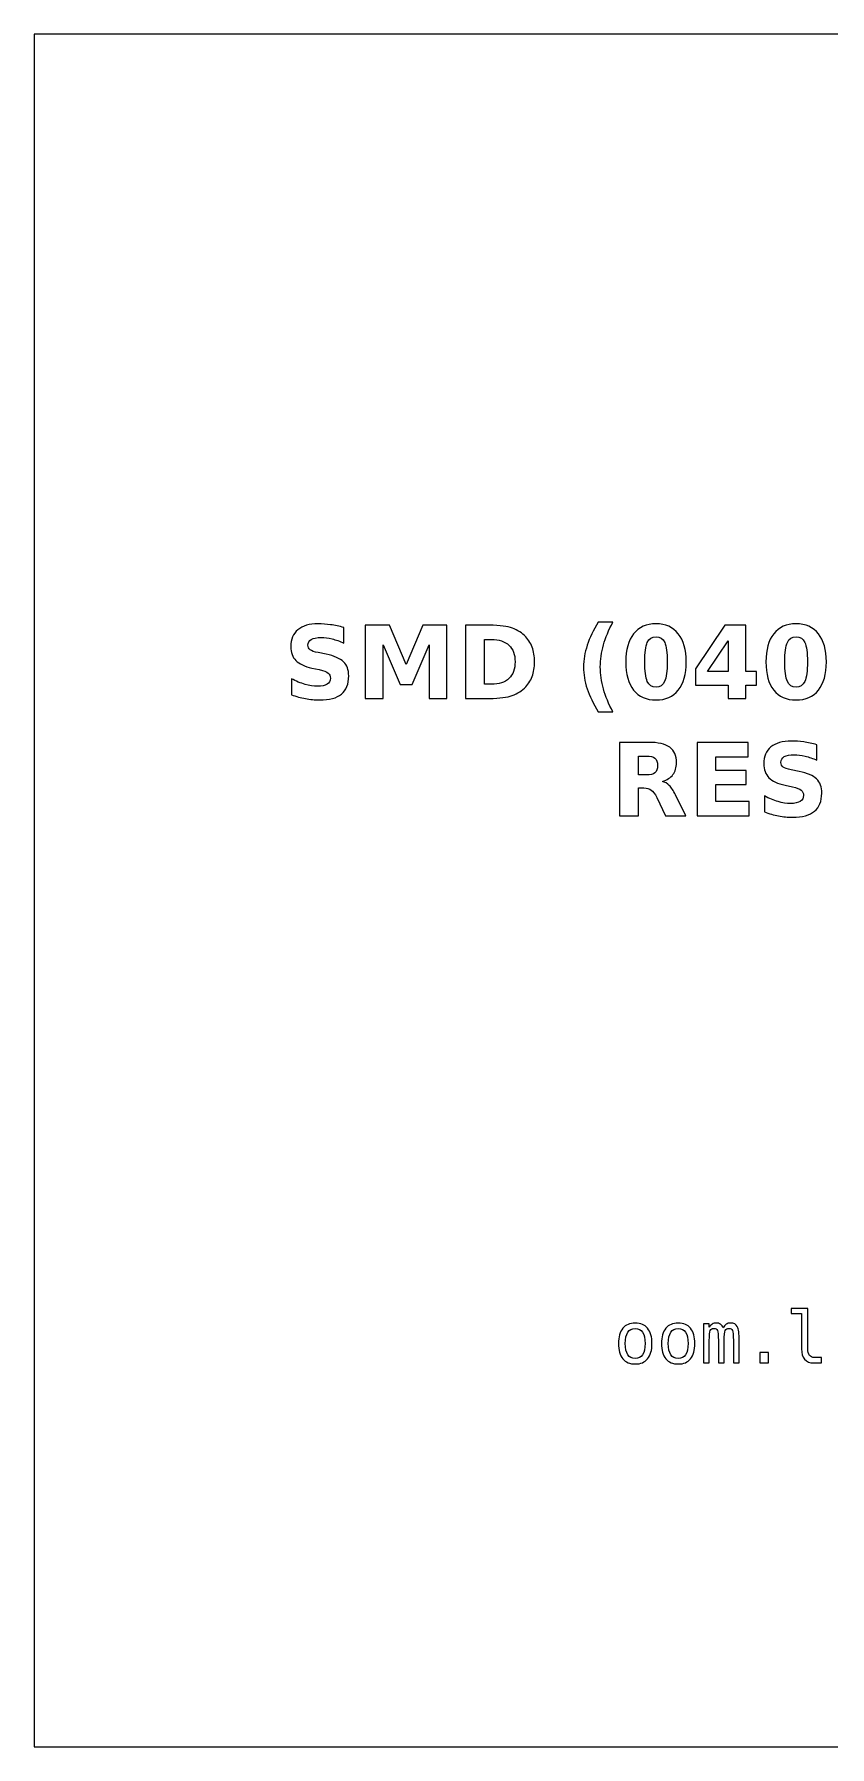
# Model space of a CAD drawing. Extents: x -117 to -93, y -160.5 to -136.5.
# Drawn here: x -117 to -105.85, y -160.5 to -136.5 of the extents above; entities that cross this region are included whole.
import ezdxf

# ---------------------------------------------------------------- set-up
doc = ezdxf.new("R2010")
doc.units = 0
doc.header["$MEASUREMENT"] = 0
doc.layers.add('LAYER_1', color=7, linetype='CONTINUOUS')

msp = doc.modelspace()

# ---------------------------------------------------------------- linework, layer by layer
at = {"layer": 'LAYER_1', "color": 7}
msp.add_lwpolyline([(-117, -160.5), (-93, -160.5), (-93, -136.5), (-117, -136.5), (-117, -160.5)], close=True, dxfattribs=at)
at = {"layer": 'LAYER_1'}
for points, knots in [([(-112.6613, -144.8139), (-112.6613, -144.8139), (-112.6613, -145.0314), (-112.6613, -145.0314), (-112.6613, -145.0314), (-112.7178, -145.0062), (-112.773, -144.9872), (-112.8266, -144.9743), (-112.8266, -144.9743), (-112.8805, -144.9613), (-112.9313, -144.955), (-112.979, -144.955), (-112.979, -144.955), (-113.0423, -144.955), (-113.0893, -144.9637), (-113.1197, -144.9811), (-113.1197, -144.9811), (-113.15, -144.9987), (-113.1651, -145.0258), (-113.1651, -145.0625), (-113.1651, -145.0625), (-113.1651, -145.09), (-113.155, -145.1116), (-113.1345, -145.1269), (-113.1345, -145.1269), (-113.114, -145.1422), (-113.0769, -145.1556), (-113.023, -145.1666), (-113.023, -145.1666), (-113.023, -145.1666), (-112.9101, -145.1892), (-112.9101, -145.1892), (-112.9101, -145.1892), (-112.7956, -145.2123), (-112.7145, -145.2471), (-112.6663, -145.2941), (-112.6663, -145.2941), (-112.618, -145.3409), (-112.5938, -145.4075), (-112.5938, -145.4938), (-112.5938, -145.4938), (-112.5938, -145.6074), (-112.6274, -145.6918), (-112.6947, -145.7471), (-112.6947, -145.7471), (-112.762, -145.8023), (-112.8647, -145.8301), (-113.003, -145.8301), (-113.003, -145.8301), (-113.0684, -145.8301), (-113.1338, -145.824), (-113.1994, -145.8115), (-113.1994, -145.8115), (-113.265, -145.799), (-113.3309, -145.7807), (-113.3965, -145.7565), (-113.3965, -145.7565), (-113.3965, -145.7565), (-113.3965, -145.5326), (-113.3965, -145.5326), (-113.3965, -145.5326), (-113.3309, -145.5674), (-113.2674, -145.5937), (-113.206, -145.6114), (-113.206, -145.6114), (-113.1446, -145.629), (-113.0856, -145.6379), (-113.0287, -145.6379), (-113.0287, -145.6379), (-112.9708, -145.6379), (-112.9264, -145.6283), (-112.8956, -145.609), (-112.8956, -145.609), (-112.8647, -145.5897), (-112.8495, -145.5622), (-112.8495, -145.5262), (-112.8495, -145.5262), (-112.8495, -145.4942), (-112.8598, -145.4693), (-112.8807, -145.4519), (-112.8807, -145.4519), (-112.9017, -145.4345), (-112.9433, -145.4188), (-113.0059, -145.4051), (-113.0059, -145.4051), (-113.0059, -145.4051), (-113.1086, -145.3823), (-113.1086, -145.3823), (-113.1086, -145.3823), (-113.2114, -145.3602), (-113.2867, -145.3252), (-113.3342, -145.2769), (-113.3342, -145.2769), (-113.3817, -145.2287), (-113.4054, -145.1636), (-113.4054, -145.082), (-113.4054, -145.082), (-113.4054, -144.9794), (-113.3723, -144.9006), (-113.3062, -144.8456), (-113.3062, -144.8456), (-113.2401, -144.7903), (-113.1451, -144.7628), (-113.0209, -144.7628), (-113.0209, -144.7628), (-112.9645, -144.7628), (-112.9064, -144.7671), (-112.8466, -144.7755), (-112.8466, -144.7755), (-112.7869, -144.784), (-112.7251, -144.7967), (-112.6613, -144.8139)], [0, 0, 0, 0, 0.0357143, 0.0357143, 0.0357143, 0.0357143, 0.0714286, 0.0714286, 0.0714286, 0.0714286, 0.1071429, 0.1071429, 0.1071429, 0.1071429, 0.1428571, 0.1428571, 0.1428571, 0.1428571, 0.1785714, 0.1785714, 0.1785714, 0.1785714, 0.2142857, 0.2142857, 0.2142857, 0.2142857, 0.25, 0.25, 0.25, 0.25, 0.2857143, 0.2857143, 0.2857143, 0.2857143, 0.3214286, 0.3214286, 0.3214286, 0.3214286, 0.3571429, 0.3571429, 0.3571429, 0.3571429, 0.3928571, 0.3928571, 0.3928571, 0.3928571, 0.4285714, 0.4285714, 0.4285714, 0.4285714, 0.4642857, 0.4642857, 0.4642857, 0.4642857, 0.5, 0.5, 0.5, 0.5, 0.5357143, 0.5357143, 0.5357143, 0.5357143, 0.5714286, 0.5714286, 0.5714286, 0.5714286, 0.6071429, 0.6071429, 0.6071429, 0.6071429, 0.6428571, 0.6428571, 0.6428571, 0.6428571, 0.6785714, 0.6785714, 0.6785714, 0.6785714, 0.7142857, 0.7142857, 0.7142857, 0.7142857, 0.75, 0.75, 0.75, 0.75, 0.7857143, 0.7857143, 0.7857143, 0.7857143, 0.8214286, 0.8214286, 0.8214286, 0.8214286, 0.8571429, 0.8571429, 0.8571429, 0.8571429, 0.8928571, 0.8928571, 0.8928571, 0.8928571, 0.9285714, 0.9285714, 0.9285714, 0.9285714, 0.9642857, 0.9642857, 0.9642857, 0.9642857, 1, 1, 1, 1]), ([(-112.361, -144.7814), (-112.361, -144.7814), (-112.0235, -144.7814), (-112.0235, -144.7814), (-112.0235, -144.7814), (-112.0235, -144.7814), (-111.789, -145.332), (-111.789, -145.332), (-111.789, -145.332), (-111.789, -145.332), (-111.5534, -144.7814), (-111.5534, -144.7814), (-111.5534, -144.7814), (-111.5534, -144.7814), (-111.2166, -144.7814), (-111.2166, -144.7814), (-111.2166, -144.7814), (-111.2166, -144.7814), (-111.2166, -145.8101), (-111.2166, -145.8101), (-111.2166, -145.8101), (-111.2166, -145.8101), (-111.4673, -145.8101), (-111.4673, -145.8101), (-111.4673, -145.8101), (-111.4673, -145.8101), (-111.4673, -145.0577), (-111.4673, -145.0577), (-111.4673, -145.0577), (-111.4673, -145.0577), (-111.7044, -145.6123), (-111.7044, -145.6123), (-111.7044, -145.6123), (-111.7044, -145.6123), (-111.8725, -145.6123), (-111.8725, -145.6123), (-111.8725, -145.6123), (-111.8725, -145.6123), (-112.1096, -145.0577), (-112.1096, -145.0577), (-112.1096, -145.0577), (-112.1096, -145.0577), (-112.1096, -145.8101), (-112.1096, -145.8101), (-112.1096, -145.8101), (-112.1096, -145.8101), (-112.361, -145.8101), (-112.361, -145.8101), (-112.361, -145.8101), (-112.361, -145.8101), (-112.361, -144.7814), (-112.361, -144.7814)], [0, 0, 0, 0, 0.0769231, 0.0769231, 0.0769231, 0.0769231, 0.1538462, 0.1538462, 0.1538462, 0.1538462, 0.2307692, 0.2307692, 0.2307692, 0.2307692, 0.3076923, 0.3076923, 0.3076923, 0.3076923, 0.3846154, 0.3846154, 0.3846154, 0.3846154, 0.4615385, 0.4615385, 0.4615385, 0.4615385, 0.5384615, 0.5384615, 0.5384615, 0.5384615, 0.6153846, 0.6153846, 0.6153846, 0.6153846, 0.6923077, 0.6923077, 0.6923077, 0.6923077, 0.7692308, 0.7692308, 0.7692308, 0.7692308, 0.8461538, 0.8461538, 0.8461538, 0.8461538, 0.9230769, 0.9230769, 0.9230769, 0.9230769, 1, 1, 1, 1]), ([(-110.9567, -144.7814), (-110.9567, -144.7814), (-110.6768, -144.7814), (-110.6768, -144.7814), (-110.6768, -144.7814), (-110.5207, -144.7814), (-110.4045, -144.7925), (-110.3281, -144.8148), (-110.3281, -144.8148), (-110.2516, -144.8371), (-110.186, -144.8748), (-110.1312, -144.9282), (-110.1312, -144.9282), (-110.083, -144.9745), (-110.0473, -145.0281), (-110.0237, -145.0888), (-110.0237, -145.0888), (-110.0005, -145.1492), (-109.9887, -145.2179), (-109.9887, -145.2948), (-109.9887, -145.2948), (-109.9887, -145.3724), (-110.0005, -145.4416), (-110.0237, -145.5025), (-110.0237, -145.5025), (-110.0473, -145.5634), (-110.083, -145.617), (-110.1312, -145.6633), (-110.1312, -145.6633), (-110.1865, -145.7167), (-110.2526, -145.7544), (-110.3297, -145.7767), (-110.3297, -145.7767), (-110.4069, -145.799), (-110.5226, -145.8101), (-110.6768, -145.8101), (-110.6768, -145.8101), (-110.6768, -145.8101), (-110.9567, -145.8101), (-110.9567, -145.8101), (-110.9567, -145.8101), (-110.9567, -145.8101), (-110.9567, -144.7814), (-110.9567, -144.7814)], [0, 0, 0, 0, 0.0909091, 0.0909091, 0.0909091, 0.0909091, 0.1818182, 0.1818182, 0.1818182, 0.1818182, 0.2727273, 0.2727273, 0.2727273, 0.2727273, 0.3636364, 0.3636364, 0.3636364, 0.3636364, 0.4545455, 0.4545455, 0.4545455, 0.4545455, 0.5454545, 0.5454545, 0.5454545, 0.5454545, 0.6363636, 0.6363636, 0.6363636, 0.6363636, 0.7272727, 0.7272727, 0.7272727, 0.7272727, 0.8181818, 0.8181818, 0.8181818, 0.8181818, 0.9090909, 0.9090909, 0.9090909, 0.9090909, 1, 1, 1, 1]), ([(-108.8918, -145.9961), (-108.8918, -145.9961), (-109.0964, -145.9961), (-109.0964, -145.9961), (-109.0964, -145.9961), (-109.1667, -145.8828), (-109.2187, -145.7748), (-109.2521, -145.6725), (-109.2521, -145.6725), (-109.2857, -145.5704), (-109.3024, -145.4691), (-109.3024, -145.3684), (-109.3024, -145.3684), (-109.3024, -145.2678), (-109.2855, -145.1659), (-109.2519, -145.0629), (-109.2519, -145.0629), (-109.218, -144.9597), (-109.1663, -144.852), (-109.0964, -144.7393), (-109.0964, -144.7393), (-109.0964, -144.7393), (-108.8918, -144.7393), (-108.8918, -144.7393), (-108.8918, -144.7393), (-108.9506, -144.8482), (-108.9946, -144.9547), (-109.024, -145.0587), (-109.024, -145.0587), (-109.0534, -145.1626), (-109.0682, -145.2654), (-109.0682, -145.367), (-109.0682, -145.367), (-109.0682, -145.4686), (-109.0536, -145.5714), (-109.0245, -145.6758), (-109.0245, -145.6758), (-108.9953, -145.78), (-108.9511, -145.8868), (-108.8918, -145.9961)], [0, 0, 0, 0, 0.1, 0.1, 0.1, 0.1, 0.2, 0.2, 0.2, 0.2, 0.3, 0.3, 0.3, 0.3, 0.4, 0.4, 0.4, 0.4, 0.5, 0.5, 0.5, 0.5, 0.6, 0.6, 0.6, 0.6, 0.7, 0.7, 0.7, 0.7, 0.8, 0.8, 0.8, 0.8, 0.9, 0.9, 0.9, 0.9, 1, 1, 1, 1]), ([(-107.8645, -145.2967), (-107.8645, -145.4672), (-107.9012, -145.5987), (-107.9748, -145.6913), (-107.9748, -145.6913), (-108.0482, -145.7838), (-108.1526, -145.8301), (-108.2876, -145.8301), (-108.2876, -145.8301), (-108.4231, -145.8301), (-108.5277, -145.7838), (-108.6011, -145.6913), (-108.6011, -145.6913), (-108.6747, -145.5987), (-108.7114, -145.4672), (-108.7114, -145.2967), (-108.7114, -145.2967), (-108.7114, -145.126), (-108.6747, -144.9942), (-108.6011, -144.9016), (-108.6011, -144.9016), (-108.5277, -144.8092), (-108.4231, -144.7628), (-108.2876, -144.7628), (-108.2876, -144.7628), (-108.1526, -144.7628), (-108.0482, -144.8092), (-107.9748, -144.9016), (-107.9748, -144.9016), (-107.9012, -144.9942), (-107.8645, -145.126), (-107.8645, -145.2967)], [0, 0, 0, 0, 0.125, 0.125, 0.125, 0.125, 0.25, 0.25, 0.25, 0.25, 0.375, 0.375, 0.375, 0.375, 0.5, 0.5, 0.5, 0.5, 0.625, 0.625, 0.625, 0.625, 0.75, 0.75, 0.75, 0.75, 0.875, 0.875, 0.875, 0.875, 1, 1, 1, 1]), ([(-108.1298, -145.2948), (-108.1298, -145.1662), (-108.1418, -145.0756), (-108.166, -145.0229), (-108.166, -145.0229), (-108.19, -144.9705), (-108.2307, -144.9442), (-108.2876, -144.9442), (-108.2876, -144.9442), (-108.3445, -144.9442), (-108.3852, -144.9705), (-108.4097, -145.0229), (-108.4097, -145.0229), (-108.4339, -145.0756), (-108.4461, -145.1662), (-108.4461, -145.2948), (-108.4461, -145.2948), (-108.4461, -145.4246), (-108.4339, -145.5164), (-108.4097, -145.5695), (-108.4097, -145.5695), (-108.3852, -145.6229), (-108.3445, -145.6495), (-108.2876, -145.6495), (-108.2876, -145.6495), (-108.2312, -145.6495), (-108.1907, -145.6229), (-108.1662, -145.5695), (-108.1662, -145.5695), (-108.142, -145.5164), (-108.1298, -145.4246), (-108.1298, -145.2948)], [0, 0, 0, 0, 0.125, 0.125, 0.125, 0.125, 0.25, 0.25, 0.25, 0.25, 0.375, 0.375, 0.375, 0.375, 0.5, 0.5, 0.5, 0.5, 0.625, 0.625, 0.625, 0.625, 0.75, 0.75, 0.75, 0.75, 0.875, 0.875, 0.875, 0.875, 1, 1, 1, 1]), ([(-107.3215, -144.7814), (-107.3215, -144.7814), (-107.0265, -144.7814), (-107.0265, -144.7814), (-107.0265, -144.7814), (-107.0265, -144.7814), (-107.0265, -145.4305), (-107.0265, -145.4305), (-107.0265, -145.4305), (-107.0265, -145.4305), (-106.8798, -145.4305), (-106.8798, -145.4305), (-106.8798, -145.4305), (-106.8798, -145.4305), (-106.8798, -145.6227), (-106.8798, -145.6227), (-106.8798, -145.6227), (-106.8798, -145.6227), (-107.0265, -145.6227), (-107.0265, -145.6227), (-107.0265, -145.6227), (-107.0265, -145.6227), (-107.0265, -145.8101), (-107.0265, -145.8101), (-107.0265, -145.8101), (-107.0265, -145.8101), (-107.2772, -145.8101), (-107.2772, -145.8101), (-107.2772, -145.8101), (-107.2772, -145.8101), (-107.2772, -145.6227), (-107.2772, -145.6227), (-107.2772, -145.6227), (-107.2772, -145.6227), (-107.7335, -145.6227), (-107.7335, -145.6227), (-107.7335, -145.6227), (-107.7335, -145.6227), (-107.7335, -145.3952), (-107.7335, -145.3952), (-107.7335, -145.3952), (-107.7335, -145.3952), (-107.3215, -144.7814), (-107.3215, -144.7814)], [0, 0, 0, 0, 0.0909091, 0.0909091, 0.0909091, 0.0909091, 0.1818182, 0.1818182, 0.1818182, 0.1818182, 0.2727273, 0.2727273, 0.2727273, 0.2727273, 0.3636364, 0.3636364, 0.3636364, 0.3636364, 0.4545455, 0.4545455, 0.4545455, 0.4545455, 0.5454545, 0.5454545, 0.5454545, 0.5454545, 0.6363636, 0.6363636, 0.6363636, 0.6363636, 0.7272727, 0.7272727, 0.7272727, 0.7272727, 0.8181818, 0.8181818, 0.8181818, 0.8181818, 0.9090909, 0.9090909, 0.9090909, 0.9090909, 1, 1, 1, 1]), ([(-105.9007, -145.2967), (-105.9007, -145.4672), (-105.9374, -145.5987), (-106.011, -145.6913), (-106.011, -145.6913), (-106.0844, -145.7838), (-106.1888, -145.8301), (-106.3238, -145.8301), (-106.3238, -145.8301), (-106.4593, -145.8301), (-106.5639, -145.7838), (-106.6373, -145.6913), (-106.6373, -145.6913), (-106.7109, -145.5987), (-106.7476, -145.4672), (-106.7476, -145.2967), (-106.7476, -145.2967), (-106.7476, -145.126), (-106.7109, -144.9942), (-106.6373, -144.9016), (-106.6373, -144.9016), (-106.5639, -144.8092), (-106.4593, -144.7628), (-106.3238, -144.7628), (-106.3238, -144.7628), (-106.1888, -144.7628), (-106.0844, -144.8092), (-106.011, -144.9016), (-106.011, -144.9016), (-105.9374, -144.9942), (-105.9007, -145.126), (-105.9007, -145.2967)], [0, 0, 0, 0, 0.125, 0.125, 0.125, 0.125, 0.25, 0.25, 0.25, 0.25, 0.375, 0.375, 0.375, 0.375, 0.5, 0.5, 0.5, 0.5, 0.625, 0.625, 0.625, 0.625, 0.75, 0.75, 0.75, 0.75, 0.875, 0.875, 0.875, 0.875, 1, 1, 1, 1]), ([(-106.166, -145.2948), (-106.166, -145.1662), (-106.178, -145.0756), (-106.2022, -145.0229), (-106.2022, -145.0229), (-106.2262, -144.9705), (-106.2669, -144.9442), (-106.3238, -144.9442), (-106.3238, -144.9442), (-106.3807, -144.9442), (-106.4214, -144.9705), (-106.4459, -145.0229), (-106.4459, -145.0229), (-106.4701, -145.0756), (-106.4823, -145.1662), (-106.4823, -145.2948), (-106.4823, -145.2948), (-106.4823, -145.4246), (-106.4701, -145.5164), (-106.4459, -145.5695), (-106.4459, -145.5695), (-106.4214, -145.6229), (-106.3807, -145.6495), (-106.3238, -145.6495), (-106.3238, -145.6495), (-106.2674, -145.6495), (-106.2269, -145.6229), (-106.2024, -145.5695), (-106.2024, -145.5695), (-106.1782, -145.5164), (-106.166, -145.4246), (-106.166, -145.2948)], [0, 0, 0, 0, 0.125, 0.125, 0.125, 0.125, 0.25, 0.25, 0.25, 0.25, 0.375, 0.375, 0.375, 0.375, 0.5, 0.5, 0.5, 0.5, 0.625, 0.625, 0.625, 0.625, 0.75, 0.75, 0.75, 0.75, 0.875, 0.875, 0.875, 0.875, 1, 1, 1, 1]), ([(-110.6914, -144.982), (-110.6914, -144.982), (-110.6914, -145.6095), (-110.6914, -145.6095), (-110.6914, -145.6095), (-110.6914, -145.6095), (-110.5964, -145.6095), (-110.5964, -145.6095), (-110.5964, -145.6095), (-110.488, -145.6095), (-110.4052, -145.5827), (-110.3481, -145.5288), (-110.3481, -145.5288), (-110.2909, -145.4752), (-110.2622, -145.3971), (-110.2622, -145.2948), (-110.2622, -145.2948), (-110.2622, -145.1927), (-110.2907, -145.1151), (-110.3476, -145.062), (-110.3476, -145.062), (-110.4045, -145.0086), (-110.4875, -144.982), (-110.5964, -144.982), (-110.5964, -144.982), (-110.5964, -144.982), (-110.6914, -144.982), (-110.6914, -144.982)], [0, 0, 0, 0, 0.1428571, 0.1428571, 0.1428571, 0.1428571, 0.2857143, 0.2857143, 0.2857143, 0.2857143, 0.4285714, 0.4285714, 0.4285714, 0.4285714, 0.5714286, 0.5714286, 0.5714286, 0.5714286, 0.7142857, 0.7142857, 0.7142857, 0.7142857, 0.8571429, 0.8571429, 0.8571429, 0.8571429, 1, 1, 1, 1]), ([(-107.2772, -144.9999), (-107.2772, -144.9999), (-107.5682, -145.4305), (-107.5682, -145.4305), (-107.5682, -145.4305), (-107.5682, -145.4305), (-107.2772, -145.4305), (-107.2772, -145.4305), (-107.2772, -145.4305), (-107.2772, -145.4305), (-107.2772, -144.9999), (-107.2772, -144.9999)], [0, 0, 0, 0, 0.3333333, 0.3333333, 0.3333333, 0.3333333, 0.6666667, 0.6666667, 0.6666667, 0.6666667, 1, 1, 1, 1]), ([(-108.5334, -147.0634), (-108.5334, -147.0634), (-108.5334, -147.4526), (-108.5334, -147.4526), (-108.5334, -147.4526), (-108.5334, -147.4526), (-108.7987, -147.4526), (-108.7987, -147.4526), (-108.7987, -147.4526), (-108.7987, -147.4526), (-108.7987, -146.4239), (-108.7987, -146.4239), (-108.7987, -146.4239), (-108.7987, -146.4239), (-108.3935, -146.4239), (-108.3935, -146.4239), (-108.3935, -146.4239), (-108.258, -146.4239), (-108.1585, -146.4467), (-108.0955, -146.4921), (-108.0955, -146.4921), (-108.0323, -146.5375), (-108.0007, -146.6095), (-108.0007, -146.7078), (-108.0007, -146.7078), (-108.0007, -146.7757), (-108.0172, -146.8317), (-108.0499, -146.8752), (-108.0499, -146.8752), (-108.0828, -146.919), (-108.1324, -146.9512), (-108.1985, -146.9717), (-108.1985, -146.9717), (-108.1623, -146.9801), (-108.1296, -146.9987), (-108.1009, -147.0279), (-108.1009, -147.0279), (-108.0722, -147.057), (-108.0433, -147.1012), (-108.0139, -147.1605), (-108.0139, -147.1605), (-108.0139, -147.1605), (-107.8697, -147.4526), (-107.8697, -147.4526), (-107.8697, -147.4526), (-107.8697, -147.4526), (-108.1524, -147.4526), (-108.1524, -147.4526), (-108.1524, -147.4526), (-108.1524, -147.4526), (-108.2778, -147.197), (-108.2778, -147.197), (-108.2778, -147.197), (-108.3029, -147.1457), (-108.3286, -147.1104), (-108.3547, -147.0916), (-108.3547, -147.0916), (-108.3806, -147.0728), (-108.4151, -147.0634), (-108.4584, -147.0634), (-108.4584, -147.0634), (-108.4584, -147.0634), (-108.5334, -147.0634), (-108.5334, -147.0634)], [0, 0, 0, 0, 0.0625, 0.0625, 0.0625, 0.0625, 0.125, 0.125, 0.125, 0.125, 0.1875, 0.1875, 0.1875, 0.1875, 0.25, 0.25, 0.25, 0.25, 0.3125, 0.3125, 0.3125, 0.3125, 0.375, 0.375, 0.375, 0.375, 0.4375, 0.4375, 0.4375, 0.4375, 0.5, 0.5, 0.5, 0.5, 0.5625, 0.5625, 0.5625, 0.5625, 0.625, 0.625, 0.625, 0.625, 0.6875, 0.6875, 0.6875, 0.6875, 0.75, 0.75, 0.75, 0.75, 0.8125, 0.8125, 0.8125, 0.8125, 0.875, 0.875, 0.875, 0.875, 0.9375, 0.9375, 0.9375, 0.9375, 1, 1, 1, 1]), ([(-108.4217, -146.8802), (-108.3662, -146.8802), (-108.3262, -146.8698), (-108.3022, -146.8491), (-108.3022, -146.8491), (-108.278, -146.8284), (-108.266, -146.7943), (-108.266, -146.747), (-108.266, -146.747), (-108.266, -146.7002), (-108.278, -146.6666), (-108.3022, -146.6464), (-108.3022, -146.6464), (-108.3262, -146.6262), (-108.3662, -146.6161), (-108.4217, -146.6161), (-108.4217, -146.6161), (-108.4217, -146.6161), (-108.5334, -146.6161), (-108.5334, -146.6161), (-108.5334, -146.6161), (-108.5334, -146.6161), (-108.5334, -146.8802), (-108.5334, -146.8802), (-108.5334, -146.8802), (-108.5334, -146.8802), (-108.4217, -146.8802), (-108.4217, -146.8802)], [0, 0, 0, 0, 0.1428571, 0.1428571, 0.1428571, 0.1428571, 0.2857143, 0.2857143, 0.2857143, 0.2857143, 0.4285714, 0.4285714, 0.4285714, 0.4285714, 0.5714286, 0.5714286, 0.5714286, 0.5714286, 0.7142857, 0.7142857, 0.7142857, 0.7142857, 0.8571429, 0.8571429, 0.8571429, 0.8571429, 1, 1, 1, 1]), ([(-107.7122, -146.4239), (-107.7122, -146.4239), (-106.9963, -146.4239), (-106.9963, -146.4239), (-106.9963, -146.4239), (-106.9963, -146.4239), (-106.9963, -146.6245), (-106.9963, -146.6245), (-106.9963, -146.6245), (-106.9963, -146.6245), (-107.4469, -146.6245), (-107.4469, -146.6245), (-107.4469, -146.6245), (-107.4469, -146.6245), (-107.4469, -146.816), (-107.4469, -146.816), (-107.4469, -146.816), (-107.4469, -146.816), (-107.0234, -146.816), (-107.0234, -146.816), (-107.0234, -146.816), (-107.0234, -146.816), (-107.0234, -147.0166), (-107.0234, -147.0166), (-107.0234, -147.0166), (-107.0234, -147.0166), (-107.4469, -147.0166), (-107.4469, -147.0166), (-107.4469, -147.0166), (-107.4469, -147.0166), (-107.4469, -147.252), (-107.4469, -147.252), (-107.4469, -147.252), (-107.4469, -147.252), (-106.9813, -147.252), (-106.9813, -147.252), (-106.9813, -147.252), (-106.9813, -147.252), (-106.9813, -147.4526), (-106.9813, -147.4526), (-106.9813, -147.4526), (-106.9813, -147.4526), (-107.7122, -147.4526), (-107.7122, -147.4526), (-107.7122, -147.4526), (-107.7122, -147.4526), (-107.7122, -146.4239), (-107.7122, -146.4239)], [0, 0, 0, 0, 0.0833333, 0.0833333, 0.0833333, 0.0833333, 0.1666667, 0.1666667, 0.1666667, 0.1666667, 0.25, 0.25, 0.25, 0.25, 0.3333333, 0.3333333, 0.3333333, 0.3333333, 0.4166667, 0.4166667, 0.4166667, 0.4166667, 0.5, 0.5, 0.5, 0.5, 0.5833333, 0.5833333, 0.5833333, 0.5833333, 0.6666667, 0.6666667, 0.6666667, 0.6666667, 0.75, 0.75, 0.75, 0.75, 0.8333333, 0.8333333, 0.8333333, 0.8333333, 0.9166667, 0.9166667, 0.9166667, 0.9166667, 1, 1, 1, 1]), ([(-106.0323, -146.4564), (-106.0323, -146.4564), (-106.0323, -146.6739), (-106.0323, -146.6739), (-106.0323, -146.6739), (-106.0888, -146.6487), (-106.144, -146.6297), (-106.1976, -146.6168), (-106.1976, -146.6168), (-106.2515, -146.6038), (-106.3023, -146.5975), (-106.35, -146.5975), (-106.35, -146.5975), (-106.4133, -146.5975), (-106.4603, -146.6062), (-106.4907, -146.6236), (-106.4907, -146.6236), (-106.521, -146.6412), (-106.5361, -146.6683), (-106.5361, -146.705), (-106.5361, -146.705), (-106.5361, -146.7325), (-106.526, -146.7541), (-106.5055, -146.7694), (-106.5055, -146.7694), (-106.485, -146.7847), (-106.4479, -146.7981), (-106.394, -146.8091), (-106.394, -146.8091), (-106.394, -146.8091), (-106.2811, -146.8317), (-106.2811, -146.8317), (-106.2811, -146.8317), (-106.1666, -146.8548), (-106.0855, -146.8896), (-106.0373, -146.9366), (-106.0373, -146.9366), (-105.989, -146.9834), (-105.9648, -147.05), (-105.9648, -147.1363), (-105.9648, -147.1363), (-105.9648, -147.2499), (-105.9984, -147.3343), (-106.0657, -147.3896), (-106.0657, -147.3896), (-106.133, -147.4448), (-106.2357, -147.4726), (-106.374, -147.4726), (-106.374, -147.4726), (-106.4394, -147.4726), (-106.5048, -147.4665), (-106.5704, -147.454), (-106.5704, -147.454), (-106.636, -147.4415), (-106.7019, -147.4232), (-106.7675, -147.399), (-106.7675, -147.399), (-106.7675, -147.399), (-106.7675, -147.1751), (-106.7675, -147.1751), (-106.7675, -147.1751), (-106.7019, -147.2099), (-106.6384, -147.2362), (-106.577, -147.2539), (-106.577, -147.2539), (-106.5156, -147.2715), (-106.4566, -147.2804), (-106.3997, -147.2804), (-106.3997, -147.2804), (-106.3418, -147.2804), (-106.2974, -147.2708), (-106.2666, -147.2515), (-106.2666, -147.2515), (-106.2357, -147.2322), (-106.2205, -147.2047), (-106.2205, -147.1687), (-106.2205, -147.1687), (-106.2205, -147.1367), (-106.2308, -147.1118), (-106.2517, -147.0944), (-106.2517, -147.0944), (-106.2727, -147.077), (-106.3143, -147.0613), (-106.3769, -147.0476), (-106.3769, -147.0476), (-106.3769, -147.0476), (-106.4796, -147.0248), (-106.4796, -147.0248), (-106.4796, -147.0248), (-106.5824, -147.0027), (-106.6577, -146.9677), (-106.7052, -146.9194), (-106.7052, -146.9194), (-106.7527, -146.8712), (-106.7764, -146.8061), (-106.7764, -146.7245), (-106.7764, -146.7245), (-106.7764, -146.6219), (-106.7433, -146.5431), (-106.6772, -146.4881), (-106.6772, -146.4881), (-106.6111, -146.4328), (-106.5161, -146.4053), (-106.3919, -146.4053), (-106.3919, -146.4053), (-106.3355, -146.4053), (-106.2774, -146.4096), (-106.2176, -146.418), (-106.2176, -146.418), (-106.1579, -146.4265), (-106.0961, -146.4392), (-106.0323, -146.4564)], [0, 0, 0, 0, 0.0357143, 0.0357143, 0.0357143, 0.0357143, 0.0714286, 0.0714286, 0.0714286, 0.0714286, 0.1071429, 0.1071429, 0.1071429, 0.1071429, 0.1428571, 0.1428571, 0.1428571, 0.1428571, 0.1785714, 0.1785714, 0.1785714, 0.1785714, 0.2142857, 0.2142857, 0.2142857, 0.2142857, 0.25, 0.25, 0.25, 0.25, 0.2857143, 0.2857143, 0.2857143, 0.2857143, 0.3214286, 0.3214286, 0.3214286, 0.3214286, 0.3571429, 0.3571429, 0.3571429, 0.3571429, 0.3928571, 0.3928571, 0.3928571, 0.3928571, 0.4285714, 0.4285714, 0.4285714, 0.4285714, 0.4642857, 0.4642857, 0.4642857, 0.4642857, 0.5, 0.5, 0.5, 0.5, 0.5357143, 0.5357143, 0.5357143, 0.5357143, 0.5714286, 0.5714286, 0.5714286, 0.5714286, 0.6071429, 0.6071429, 0.6071429, 0.6071429, 0.6428571, 0.6428571, 0.6428571, 0.6428571, 0.6785714, 0.6785714, 0.6785714, 0.6785714, 0.7142857, 0.7142857, 0.7142857, 0.7142857, 0.75, 0.75, 0.75, 0.75, 0.7857143, 0.7857143, 0.7857143, 0.7857143, 0.8214286, 0.8214286, 0.8214286, 0.8214286, 0.8571429, 0.8571429, 0.8571429, 0.8571429, 0.8928571, 0.8928571, 0.8928571, 0.8928571, 0.9285714, 0.9285714, 0.9285714, 0.9285714, 0.9642857, 0.9642857, 0.9642857, 0.9642857, 1, 1, 1, 1]), ([(-106.1593, -154.9235), (-106.1593, -154.9639), (-106.1519, -154.9942), (-106.1371, -155.0147), (-106.1371, -155.0147), (-106.1223, -155.0352), (-106.1004, -155.0455), (-106.0714, -155.0455), (-106.0714, -155.0455), (-106.0714, -155.0455), (-105.9664, -155.0455), (-105.9664, -155.0455), (-105.9664, -155.0455), (-105.9664, -155.0455), (-105.9664, -155.1217), (-105.9664, -155.1217), (-105.9664, -155.1217), (-105.9664, -155.1217), (-106.0801, -155.1217), (-106.0801, -155.1217), (-106.0801, -155.1217), (-106.1339, -155.1217), (-106.1754, -155.1044), (-106.2049, -155.0699), (-106.2049, -155.0699), (-106.2344, -155.0354), (-106.2491, -154.9865), (-106.2491, -154.9235), (-106.2491, -154.9235), (-106.2491, -154.9235), (-106.2491, -154.4268), (-106.2491, -154.4268), (-106.2491, -154.4268), (-106.2491, -154.4268), (-106.3931, -154.4268), (-106.3931, -154.4268), (-106.3931, -154.4268), (-106.3931, -154.4268), (-106.3931, -154.3565), (-106.3931, -154.3565), (-106.3931, -154.3565), (-106.3931, -154.3565), (-106.1593, -154.3565), (-106.1593, -154.3565), (-106.1593, -154.3565), (-106.1593, -154.3565), (-106.1593, -154.9235), (-106.1593, -154.9235)], [0, 0, 0, 0, 0.0833333, 0.0833333, 0.0833333, 0.0833333, 0.1666667, 0.1666667, 0.1666667, 0.1666667, 0.25, 0.25, 0.25, 0.25, 0.3333333, 0.3333333, 0.3333333, 0.3333333, 0.4166667, 0.4166667, 0.4166667, 0.4166667, 0.5, 0.5, 0.5, 0.5, 0.5833333, 0.5833333, 0.5833333, 0.5833333, 0.6666667, 0.6666667, 0.6666667, 0.6666667, 0.75, 0.75, 0.75, 0.75, 0.8333333, 0.8333333, 0.8333333, 0.8333333, 0.9166667, 0.9166667, 0.9166667, 0.9166667, 1, 1, 1, 1]), ([(-108.5788, -154.5616), (-108.503, -154.5616), (-108.445, -154.5861), (-108.4048, -154.6353), (-108.4048, -154.6353), (-108.3646, -154.6845), (-108.3445, -154.7557), (-108.3445, -154.8487), (-108.3445, -154.8487), (-108.3445, -154.9422), (-108.3645, -155.0134), (-108.4045, -155.0624), (-108.4045, -155.0624), (-108.4447, -155.1114), (-108.5027, -155.1359), (-108.5788, -155.1359), (-108.5788, -155.1359), (-108.6548, -155.1359), (-108.7127, -155.1114), (-108.7529, -155.0624), (-108.7529, -155.0624), (-108.7929, -155.0134), (-108.8129, -154.9422), (-108.8129, -154.8487), (-108.8129, -154.8487), (-108.8129, -154.7557), (-108.7929, -154.6845), (-108.7529, -154.6353), (-108.7529, -154.6353), (-108.7127, -154.5861), (-108.6548, -154.5616), (-108.5788, -154.5616)], [0, 0, 0, 0, 0.125, 0.125, 0.125, 0.125, 0.25, 0.25, 0.25, 0.25, 0.375, 0.375, 0.375, 0.375, 0.5, 0.5, 0.5, 0.5, 0.625, 0.625, 0.625, 0.625, 0.75, 0.75, 0.75, 0.75, 0.875, 0.875, 0.875, 0.875, 1, 1, 1, 1]), ([(-108.5788, -154.6378), (-108.6245, -154.6378), (-108.659, -154.6555), (-108.6825, -154.691), (-108.6825, -154.691), (-108.706, -154.7265), (-108.7177, -154.7792), (-108.7177, -154.8487), (-108.7177, -154.8487), (-108.7177, -154.918), (-108.706, -154.9705), (-108.6825, -155.0062), (-108.6825, -155.0062), (-108.659, -155.0419), (-108.6245, -155.0597), (-108.5788, -155.0597), (-108.5788, -155.0597), (-108.533, -155.0597), (-108.4983, -155.0419), (-108.4748, -155.0062), (-108.4748, -155.0062), (-108.4513, -154.9705), (-108.4397, -154.918), (-108.4397, -154.8487), (-108.4397, -154.8487), (-108.4397, -154.7792), (-108.4513, -154.7265), (-108.4748, -154.691), (-108.4748, -154.691), (-108.4983, -154.6555), (-108.533, -154.6378), (-108.5788, -154.6378)], [0, 0, 0, 0, 0.125, 0.125, 0.125, 0.125, 0.25, 0.25, 0.25, 0.25, 0.375, 0.375, 0.375, 0.375, 0.5, 0.5, 0.5, 0.5, 0.625, 0.625, 0.625, 0.625, 0.75, 0.75, 0.75, 0.75, 0.875, 0.875, 0.875, 0.875, 1, 1, 1, 1]), ([(-107.9767, -154.5616), (-107.9009, -154.5616), (-107.8429, -154.5861), (-107.8027, -154.6353), (-107.8027, -154.6353), (-107.7625, -154.6845), (-107.7424, -154.7557), (-107.7424, -154.8487), (-107.7424, -154.8487), (-107.7424, -154.9422), (-107.7624, -155.0134), (-107.8024, -155.0624), (-107.8024, -155.0624), (-107.8426, -155.1114), (-107.9006, -155.1359), (-107.9767, -155.1359), (-107.9767, -155.1359), (-108.0527, -155.1359), (-108.1106, -155.1114), (-108.1508, -155.0624), (-108.1508, -155.0624), (-108.1908, -155.0134), (-108.2108, -154.9422), (-108.2108, -154.8487), (-108.2108, -154.8487), (-108.2108, -154.7557), (-108.1908, -154.6845), (-108.1508, -154.6353), (-108.1508, -154.6353), (-108.1106, -154.5861), (-108.0527, -154.5616), (-107.9767, -154.5616)], [0, 0, 0, 0, 0.125, 0.125, 0.125, 0.125, 0.25, 0.25, 0.25, 0.25, 0.375, 0.375, 0.375, 0.375, 0.5, 0.5, 0.5, 0.5, 0.625, 0.625, 0.625, 0.625, 0.75, 0.75, 0.75, 0.75, 0.875, 0.875, 0.875, 0.875, 1, 1, 1, 1]), ([(-107.9767, -154.6378), (-108.0224, -154.6378), (-108.0569, -154.6555), (-108.0804, -154.691), (-108.0804, -154.691), (-108.1039, -154.7265), (-108.1156, -154.7792), (-108.1156, -154.8487), (-108.1156, -154.8487), (-108.1156, -154.918), (-108.1039, -154.9705), (-108.0804, -155.0062), (-108.0804, -155.0062), (-108.0569, -155.0419), (-108.0224, -155.0597), (-107.9767, -155.0597), (-107.9767, -155.0597), (-107.9309, -155.0597), (-107.8962, -155.0419), (-107.8727, -155.0062), (-107.8727, -155.0062), (-107.8492, -154.9705), (-107.8376, -154.918), (-107.8376, -154.8487), (-107.8376, -154.8487), (-107.8376, -154.7792), (-107.8492, -154.7265), (-107.8727, -154.691), (-107.8727, -154.691), (-107.8962, -154.6555), (-107.9309, -154.6378), (-107.9767, -154.6378)], [0, 0, 0, 0, 0.125, 0.125, 0.125, 0.125, 0.25, 0.25, 0.25, 0.25, 0.375, 0.375, 0.375, 0.375, 0.5, 0.5, 0.5, 0.5, 0.625, 0.625, 0.625, 0.625, 0.75, 0.75, 0.75, 0.75, 0.875, 0.875, 0.875, 0.875, 1, 1, 1, 1]), ([(-107.3455, -154.6305), (-107.3345, -154.607), (-107.3203, -154.5896), (-107.3031, -154.5785), (-107.3031, -154.5785), (-107.2861, -154.5673), (-107.2655, -154.5616), (-107.2415, -154.5616), (-107.2415, -154.5616), (-107.1975, -154.5616), (-107.1664, -154.5786), (-107.1484, -154.6126), (-107.1484, -154.6126), (-107.1303, -154.6467), (-107.1213, -154.7107), (-107.1213, -154.8048), (-107.1213, -154.8048), (-107.1213, -154.8048), (-107.1213, -155.1217), (-107.1213, -155.1217), (-107.1213, -155.1217), (-107.1213, -155.1217), (-107.2033, -155.1217), (-107.2033, -155.1217), (-107.2033, -155.1217), (-107.2033, -155.1217), (-107.2033, -154.8087), (-107.2033, -154.8087), (-107.2033, -154.8087), (-107.2033, -154.7315), (-107.2076, -154.6837), (-107.2163, -154.6648), (-107.2163, -154.6648), (-107.2248, -154.6462), (-107.2406, -154.6368), (-107.2635, -154.6368), (-107.2635, -154.6368), (-107.2895, -154.6368), (-107.3073, -154.6468), (-107.317, -154.6668), (-107.317, -154.6668), (-107.3265, -154.6868), (-107.3313, -154.7342), (-107.3313, -154.8087), (-107.3313, -154.8087), (-107.3313, -154.8087), (-107.3313, -155.1217), (-107.3313, -155.1217), (-107.3313, -155.1217), (-107.3313, -155.1217), (-107.4133, -155.1217), (-107.4133, -155.1217), (-107.4133, -155.1217), (-107.4133, -155.1217), (-107.4133, -154.8087), (-107.4133, -154.8087), (-107.4133, -154.8087), (-107.4133, -154.7305), (-107.418, -154.6823), (-107.4273, -154.6642), (-107.4273, -154.6642), (-107.4365, -154.646), (-107.4531, -154.6368), (-107.4773, -154.6368), (-107.4773, -154.6368), (-107.5011, -154.6368), (-107.5177, -154.6468), (-107.5268, -154.6668), (-107.5268, -154.6668), (-107.5362, -154.6868), (-107.5408, -154.7342), (-107.5408, -154.8087), (-107.5408, -154.8087), (-107.5408, -154.8087), (-107.5408, -155.1217), (-107.5408, -155.1217), (-107.5408, -155.1217), (-107.5408, -155.1217), (-107.6223, -155.1217), (-107.6223, -155.1217), (-107.6223, -155.1217), (-107.6223, -155.1217), (-107.6223, -154.5748), (-107.6223, -154.5748), (-107.6223, -154.5748), (-107.6223, -154.5748), (-107.5408, -154.5748), (-107.5408, -154.5748), (-107.5408, -154.5748), (-107.5408, -154.5748), (-107.5408, -154.6216), (-107.5408, -154.6216), (-107.5408, -154.6216), (-107.5302, -154.6021), (-107.5167, -154.5873), (-107.5005, -154.577), (-107.5005, -154.577), (-107.4845, -154.5668), (-107.4661, -154.5616), (-107.4456, -154.5616), (-107.4456, -154.5616), (-107.4208, -154.5616), (-107.4003, -154.5673), (-107.3838, -154.5786), (-107.3838, -154.5786), (-107.3673, -154.5901), (-107.3546, -154.6073), (-107.3455, -154.6305)], [0, 0, 0, 0, 0.037037, 0.037037, 0.037037, 0.037037, 0.0740741, 0.0740741, 0.0740741, 0.0740741, 0.1111111, 0.1111111, 0.1111111, 0.1111111, 0.1481481, 0.1481481, 0.1481481, 0.1481481, 0.1851852, 0.1851852, 0.1851852, 0.1851852, 0.2222222, 0.2222222, 0.2222222, 0.2222222, 0.2592593, 0.2592593, 0.2592593, 0.2592593, 0.2962963, 0.2962963, 0.2962963, 0.2962963, 0.3333333, 0.3333333, 0.3333333, 0.3333333, 0.3703704, 0.3703704, 0.3703704, 0.3703704, 0.4074074, 0.4074074, 0.4074074, 0.4074074, 0.4444444, 0.4444444, 0.4444444, 0.4444444, 0.4814815, 0.4814815, 0.4814815, 0.4814815, 0.5185185, 0.5185185, 0.5185185, 0.5185185, 0.5555556, 0.5555556, 0.5555556, 0.5555556, 0.5925926, 0.5925926, 0.5925926, 0.5925926, 0.6296296, 0.6296296, 0.6296296, 0.6296296, 0.6666667, 0.6666667, 0.6666667, 0.6666667, 0.7037037, 0.7037037, 0.7037037, 0.7037037, 0.7407407, 0.7407407, 0.7407407, 0.7407407, 0.7777778, 0.7777778, 0.7777778, 0.7777778, 0.8148148, 0.8148148, 0.8148148, 0.8148148, 0.8518519, 0.8518519, 0.8518519, 0.8518519, 0.8888889, 0.8888889, 0.8888889, 0.8888889, 0.9259259, 0.9259259, 0.9259259, 0.9259259, 0.962963, 0.962963, 0.962963, 0.962963, 1, 1, 1, 1]), ([(-106.8345, -154.9727), (-106.8345, -154.9727), (-106.7115, -154.9727), (-106.7115, -154.9727), (-106.7115, -154.9727), (-106.7115, -154.9727), (-106.7115, -155.1217), (-106.7115, -155.1217), (-106.7115, -155.1217), (-106.7115, -155.1217), (-106.8345, -155.1217), (-106.8345, -155.1217), (-106.8345, -155.1217), (-106.8345, -155.1217), (-106.8345, -154.9727), (-106.8345, -154.9727)], [0, 0, 0, 0, 0.25, 0.25, 0.25, 0.25, 0.5, 0.5, 0.5, 0.5, 0.75, 0.75, 0.75, 0.75, 1, 1, 1, 1])]:
    msp.add_open_spline(points, degree=3, knots=knots, dxfattribs=at)

doc.saveas('drawing.dxf')
